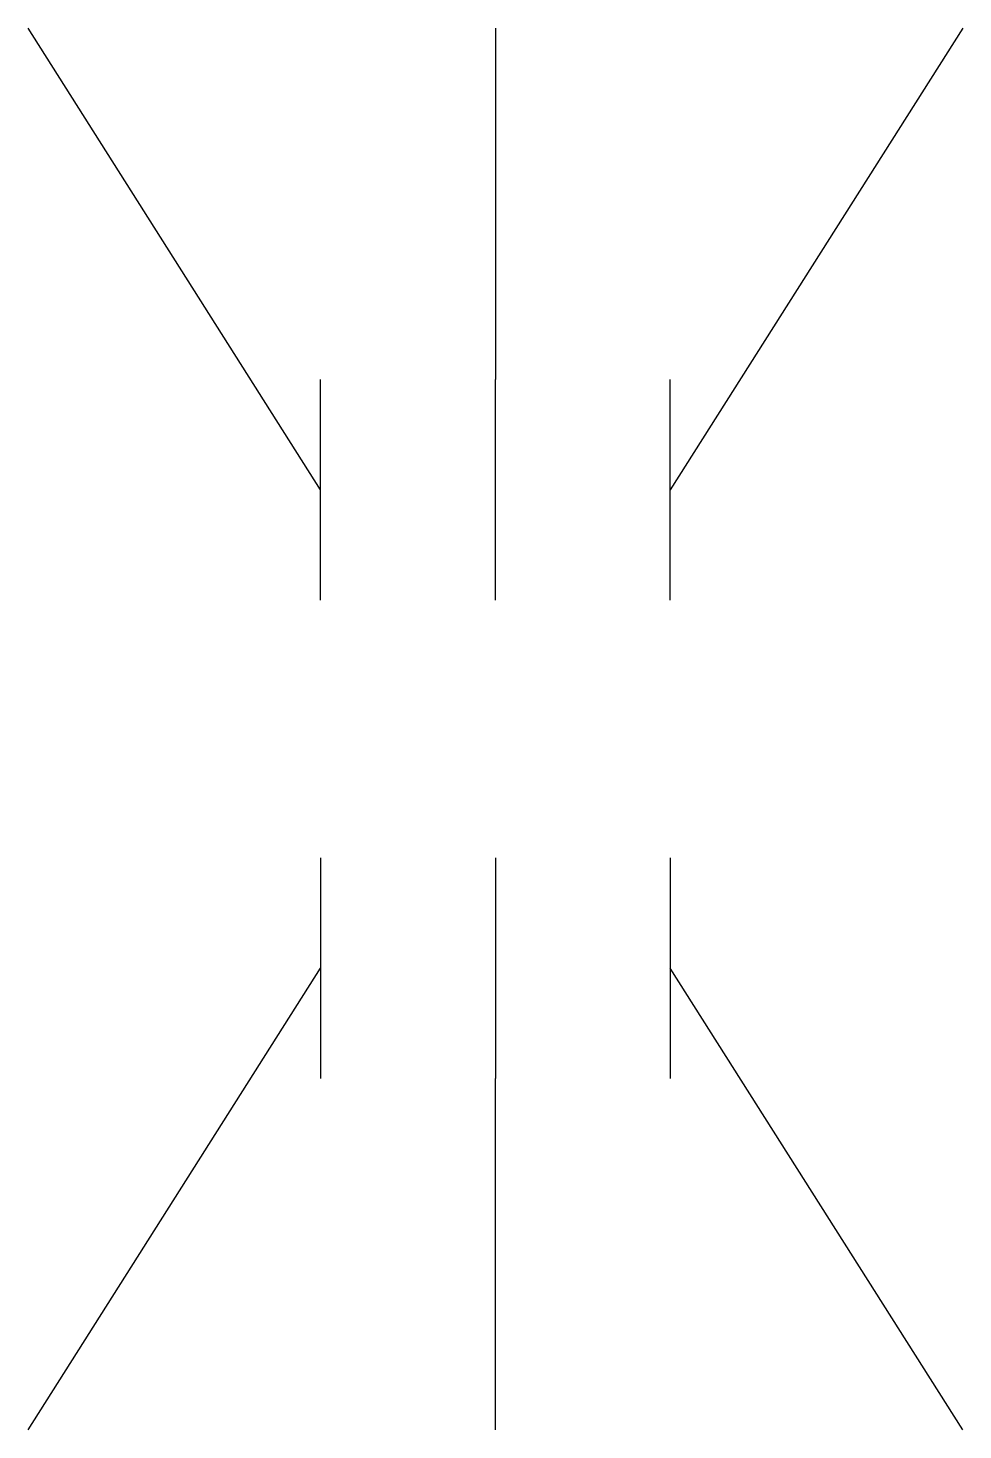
# Model space of a CAD drawing. Header units: millimetres. Extents: x 37.22 to 42.3, y 32.94 to 40.56.
import ezdxf

# ---------------------------------------------------------------- set-up
doc = ezdxf.new("R2010")
doc.units = ezdxf.units.MM
doc.header["$MEASUREMENT"] = 0
doc.layers.add('TOP-0.50mm', color=30, linetype='Continuous')

msp = doc.modelspace()

# ---------------------------------------------------------------- linework, layer by layer
at = {"layer": 'TOP-0.50mm'}
for p, q in [((38.8136, 38.0539), (37.2236, 40.5639)), ((39.7636, 40.5639), (39.7636, 38.6539)), ((42.3036, 40.5639), (40.7136, 38.0539)), ((38.8136, 37.4539), (38.8136, 38.6539)), ((39.7636, 37.4539), (39.7636, 38.6539)), ((40.7136, 37.4539), (40.7136, 38.6539)), ((38.8136, 36.0539), (38.8136, 34.8539)), ((39.7636, 36.0539), (39.7636, 34.8539)), ((40.7136, 36.0539), (40.7136, 34.8539)), ((37.2236, 32.9439), (38.8136, 35.4539)), ((42.3036, 32.9439), (40.7136, 35.4539)), ((39.7636, 32.9439), (39.7636, 34.8539))]:
    msp.add_line(p, q, dxfattribs=at)

doc.saveas('drawing.dxf')
